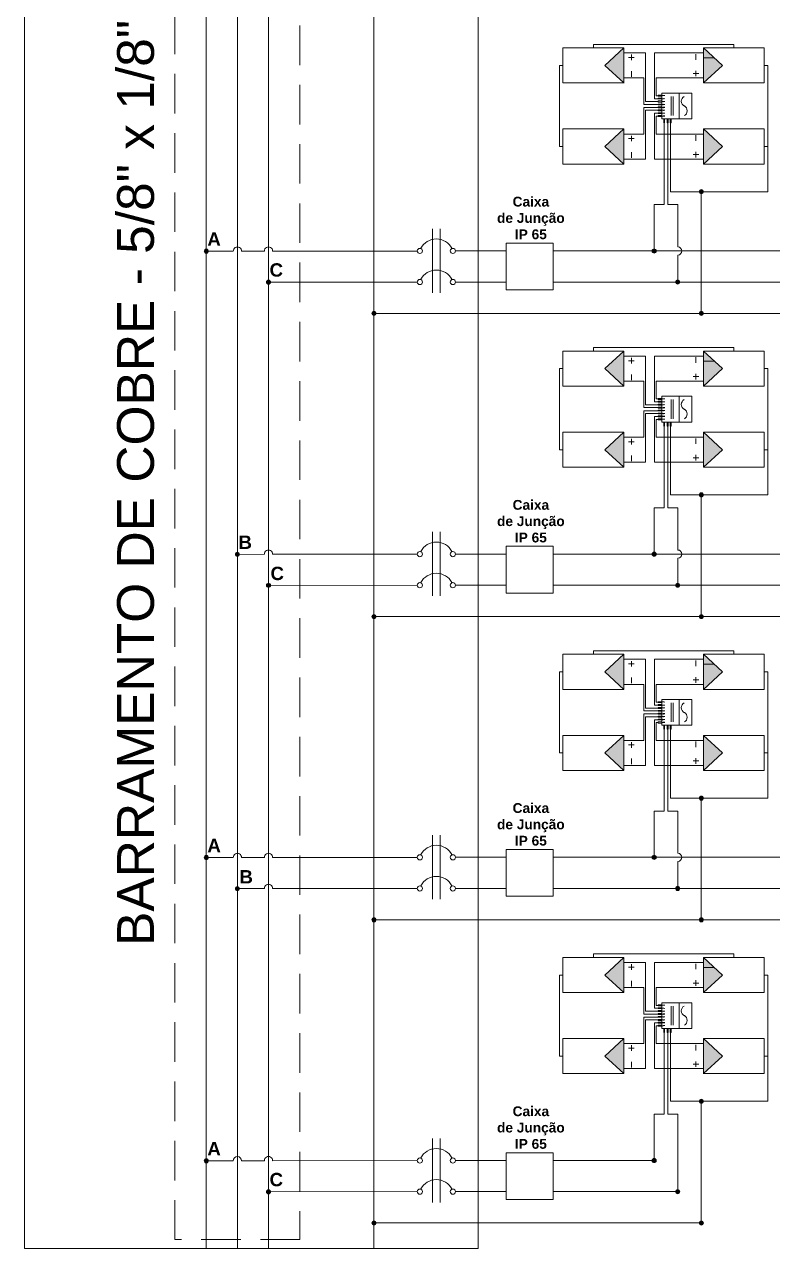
# Model space of a CAD drawing. Header units: millimetres. Extents: x 3949 to 5857, y -2081 to -943.
# Drawn here: x 5477.1 to 5513.1, y -1992.4 to -1933.4 of the extents above; entities that cross this region are included whole.
import ezdxf

# ---------------------------------------------------------------- set-up
doc = ezdxf.new("R2010")
doc.units = ezdxf.units.MM
doc.linetypes.add('DASHED2', pattern=[9.525, 6.35, -3.175])
doc.layers.add('DESENHO', color=7, linetype='Continuous', lineweight=0)
doc.styles.add('Annotative', font='arial.ttf')
doc.styles.add('PDF Arial', font='arial.ttf')
doc.styles.get("Standard").update_dxf_attribs({"font": 'arial.ttf'})

msp = doc.modelspace()

# ---------------------------------------------------------------- hatches: boundary and pattern name
at = {"layer": 'DESENHO', "lineweight": 0}
h = msp.add_hatch(color=7, dxfattribs=at)
h.dxf.hatch_style = 1
h.paths.add_polyline_path([(5505.057, -1935.408), (5505.972, -1936.253), (5505.972, -1934.563)])
h = msp.add_hatch(dxfattribs=at)
h.set_pattern_fill('ANGLE', scale=1.5, angle=180)
h.set_pattern_definition([(180, (10158.257, 872.922), (-4e-15, -10.4775), [7.62, -2.8575]), (270, (10158.257, 872.922), (10.4775, -4e-15), [7.62, -2.8575])])
h.paths.add_polyline_path([(5509.815, -1934.563), (5509.815, -1936.253), (5510.73, -1935.408)])
h = msp.add_hatch(color=7, dxfattribs=at)
h.dxf.hatch_style = 1
h.paths.add_polyline_path([(5510.73, -1935.408), (5509.815, -1934.563), (5509.815, -1936.253)])
h = msp.add_hatch(color=7, dxfattribs=at)
h.dxf.hatch_style = 1
h.paths.add_polyline_path([(5505.057, -1939.317), (5505.972, -1938.472), (5505.972, -1940.162)])
h = msp.add_hatch(color=7, dxfattribs=at)
h.dxf.hatch_style = 1
h.paths.add_polyline_path([(5510.73, -1939.317), (5509.815, -1940.162), (5509.815, -1938.472)])
h = msp.add_hatch(color=3, dxfattribs=at)
h.dxf.hatch_style = 1
h.paths.add_polyline_path([(5509.711, -1941.595, 1), (5509.711, -1941.396, 1)])
h = msp.add_hatch(color=256, dxfattribs=at)
h.dxf.hatch_style = 1
h.paths.add_polyline_path([(5485.939, -1944.362, 1), (5485.74, -1944.362, 1)])
h = msp.add_hatch(color=256, dxfattribs=at)
h.dxf.hatch_style = 1
h.paths.add_polyline_path([(5507.536, -1944.351, 1), (5507.337, -1944.351, 1)])
h = msp.add_hatch(color=256, dxfattribs=at)
h.dxf.hatch_style = 1
h.paths.add_polyline_path([(5488.938, -1945.858, 1), (5488.739, -1945.858, 1)])
h = msp.add_hatch(color=256, dxfattribs=at)
h.dxf.hatch_style = 1
h.paths.add_polyline_path([(5508.673, -1945.851, 1), (5508.474, -1945.851, 1)])
h = msp.add_hatch(color=3, dxfattribs=at)
h.dxf.hatch_style = 1
h.paths.add_polyline_path([(5494.021, -1947.361, 1), (5493.822, -1947.361, 1)])
h = msp.add_hatch(color=3, dxfattribs=at)
h.dxf.hatch_style = 1
h.paths.add_polyline_path([(5509.81, -1947.361, 1), (5509.611, -1947.361, 1)])
h = msp.add_hatch(color=7, dxfattribs=at)
h.dxf.hatch_style = 1
h.paths.add_polyline_path([(5505.057, -1950.025), (5505.972, -1950.87), (5505.972, -1949.181)])
h = msp.add_hatch(dxfattribs=at)
h.set_pattern_fill('ANGLE', scale=1.5, angle=180)
h.set_pattern_definition([(180, (10158.257, 858.305), (-4e-15, -10.4775), [7.62, -2.8575]), (270, (10158.257, 858.305), (10.4775, -4e-15), [7.62, -2.8575])])
h.paths.add_polyline_path([(5509.815, -1949.181), (5509.815, -1950.87), (5510.73, -1950.025)])
h = msp.add_hatch(color=7, dxfattribs=at)
h.dxf.hatch_style = 1
h.paths.add_polyline_path([(5510.73, -1950.025), (5509.815, -1949.181), (5509.815, -1950.87)])
h = msp.add_hatch(color=7, dxfattribs=at)
h.dxf.hatch_style = 1
h.paths.add_polyline_path([(5505.057, -1953.934), (5505.972, -1953.09), (5505.972, -1954.779)])
h = msp.add_hatch(color=7, dxfattribs=at)
h.dxf.hatch_style = 1
h.paths.add_polyline_path([(5510.73, -1953.934), (5509.815, -1954.779), (5509.815, -1953.09)])
h = msp.add_hatch(color=3, dxfattribs=at)
h.dxf.hatch_style = 1
h.paths.add_polyline_path([(5509.711, -1956.212, 1), (5509.711, -1956.013, 1)])
h = msp.add_hatch(color=256, dxfattribs=at)
h.dxf.hatch_style = 1
h.paths.add_polyline_path([(5487.438, -1958.979, 1), (5487.24, -1958.979, 1)])
h = msp.add_hatch(color=256, dxfattribs=at)
h.dxf.hatch_style = 1
h.paths.add_polyline_path([(5507.536, -1958.968, 1), (5507.337, -1958.968, 1)])
h = msp.add_hatch(color=256, dxfattribs=at)
h.dxf.hatch_style = 1
h.paths.add_polyline_path([(5488.938, -1960.476, 1), (5488.739, -1960.476, 1)])
h = msp.add_hatch(color=256, dxfattribs=at)
h.dxf.hatch_style = 1
h.paths.add_polyline_path([(5508.673, -1960.468, 1), (5508.474, -1960.468, 1)])
h = msp.add_hatch(color=3, dxfattribs=at)
h.dxf.hatch_style = 1
h.paths.add_polyline_path([(5494.021, -1961.979, 1), (5493.822, -1961.979, 1)])
h = msp.add_hatch(color=3, dxfattribs=at)
h.dxf.hatch_style = 1
h.paths.add_polyline_path([(5509.81, -1961.979, 1), (5509.611, -1961.979, 1)])
h = msp.add_hatch(color=7, dxfattribs=at)
h.dxf.hatch_style = 1
h.paths.add_polyline_path([(5505.057, -1964.643), (5505.972, -1965.487), (5505.972, -1963.798)])
h = msp.add_hatch(dxfattribs=at)
h.set_pattern_fill('ANGLE', scale=1.5, angle=180)
h.set_pattern_definition([(180, (10158.257, 843.688), (-4e-15, -10.4775), [7.62, -2.8575]), (270, (10158.257, 843.688), (10.4775, -4e-15), [7.62, -2.8575])])
h.paths.add_polyline_path([(5509.815, -1963.798), (5509.815, -1965.487), (5510.73, -1964.643)])
h = msp.add_hatch(color=7, dxfattribs=at)
h.dxf.hatch_style = 1
h.paths.add_polyline_path([(5510.73, -1964.643), (5509.815, -1963.798), (5509.815, -1965.487)])
h = msp.add_hatch(color=7, dxfattribs=at)
h.dxf.hatch_style = 1
h.paths.add_polyline_path([(5505.057, -1968.552), (5505.972, -1967.707), (5505.972, -1969.396)])
h = msp.add_hatch(color=7, dxfattribs=at)
h.dxf.hatch_style = 1
h.paths.add_polyline_path([(5510.73, -1968.552), (5509.815, -1969.396), (5509.815, -1967.707)])
h = msp.add_hatch(color=3, dxfattribs=at)
h.dxf.hatch_style = 1
h.paths.add_polyline_path([(5509.711, -1970.829, 1), (5509.711, -1970.63, 1)])
h = msp.add_hatch(color=256, dxfattribs=at)
h.dxf.hatch_style = 1
h.paths.add_polyline_path([(5485.939, -1973.596, 1), (5485.74, -1973.596, 1)])
h = msp.add_hatch(color=256, dxfattribs=at)
h.dxf.hatch_style = 1
h.paths.add_polyline_path([(5507.536, -1973.585, 1), (5507.337, -1973.585, 1)])
h = msp.add_hatch(color=256, dxfattribs=at)
h.dxf.hatch_style = 1
h.paths.add_polyline_path([(5487.438, -1975.093, 1), (5487.24, -1975.093, 1)])
h = msp.add_hatch(color=256, dxfattribs=at)
h.dxf.hatch_style = 1
h.paths.add_polyline_path([(5508.673, -1975.085, 1), (5508.474, -1975.085, 1)])
h = msp.add_hatch(color=3, dxfattribs=at)
h.dxf.hatch_style = 1
h.paths.add_polyline_path([(5494.021, -1976.596, 1), (5493.822, -1976.596, 1)])
h = msp.add_hatch(color=3, dxfattribs=at)
h.dxf.hatch_style = 1
h.paths.add_polyline_path([(5509.81, -1976.596, 1), (5509.611, -1976.596, 1)])
h = msp.add_hatch(color=7, dxfattribs=at)
h.dxf.hatch_style = 1
h.paths.add_polyline_path([(5505.057, -1979.26), (5505.972, -1980.105), (5505.972, -1978.415)])
h = msp.add_hatch(dxfattribs=at)
h.set_pattern_fill('ANGLE', scale=1.5, angle=180)
h.set_pattern_definition([(180, (10158.257, 829.07), (-4e-15, -10.4775), [7.62, -2.8575]), (270, (10158.257, 829.07), (10.4775, -4e-15), [7.62, -2.8575])])
h.paths.add_polyline_path([(5509.815, -1978.415), (5509.815, -1980.105), (5510.73, -1979.26)])
h = msp.add_hatch(color=7, dxfattribs=at)
h.dxf.hatch_style = 1
h.paths.add_polyline_path([(5510.73, -1979.26), (5509.815, -1978.415), (5509.815, -1980.105)])
h = msp.add_hatch(color=7, dxfattribs=at)
h.dxf.hatch_style = 1
h.paths.add_polyline_path([(5505.057, -1983.169), (5505.972, -1982.324), (5505.972, -1984.014)])
h = msp.add_hatch(color=7, dxfattribs=at)
h.dxf.hatch_style = 1
h.paths.add_polyline_path([(5510.73, -1983.169), (5509.815, -1984.014), (5509.815, -1982.324)])
h = msp.add_hatch(color=3, dxfattribs=at)
h.dxf.hatch_style = 1
h.paths.add_polyline_path([(5509.711, -1985.446, 1), (5509.711, -1985.248, 1)])
h = msp.add_hatch(color=256, dxfattribs=at)
h.dxf.hatch_style = 1
h.paths.add_polyline_path([(5485.939, -1988.214, 1), (5485.74, -1988.214, 1)])
h = msp.add_hatch(color=256, dxfattribs=at)
h.dxf.hatch_style = 1
h.paths.add_polyline_path([(5507.536, -1988.203, 1), (5507.337, -1988.203, 1)])
h = msp.add_hatch(color=256, dxfattribs=at)
h.dxf.hatch_style = 1
h.paths.add_polyline_path([(5488.938, -1989.71, 1), (5488.739, -1989.71, 1)])
h = msp.add_hatch(color=256, dxfattribs=at)
h.dxf.hatch_style = 1
h.paths.add_polyline_path([(5508.673, -1989.702, 1), (5508.474, -1989.702, 1)])
h = msp.add_hatch(color=3, dxfattribs=at)
h.dxf.hatch_style = 1
h.paths.add_polyline_path([(5494.021, -1991.213, 1), (5493.822, -1991.213, 1)])
h = msp.add_hatch(color=3, dxfattribs=at)
h.dxf.hatch_style = 1
h.paths.add_polyline_path([(5509.81, -1991.213, 1), (5509.611, -1991.213, 1)])

# ---------------------------------------------------------------- linework, layer by layer
at = {"layer": 'DESENHO', "color": 3, "lineweight": 0}
for p, q in [((5493.922, -1896.026), (5493.922, -1992.444)), ((5511.282, -1934.392), (5504.505, -1934.392)), ((5504.505, -1934.392), (5504.505, -1934.563)), ((5511.282, -1934.563), (5511.282, -1934.392)), ((5503.039, -1935.408), (5502.867, -1935.408)), ((5502.867, -1935.408), (5502.867, -1939.317)), ((5512.92, -1935.408), (5512.748, -1935.408)), ((5512.92, -1939.317), (5512.92, -1935.408)), ((5508.23, -1938.175), (5508.23, -1941.495)), ((5502.867, -1939.317), (5503.039, -1939.317)), ((5512.748, -1939.317), (5512.92, -1939.317)), ((5512.92, -1941.495), (5512.92, -1939.317)), ((5508.23, -1941.495), (5512.92, -1941.495)), ((5509.711, -1941.495), (5509.711, -1947.361)), ((5548.891, -1947.361), (5493.922, -1947.361)), ((5511.282, -1949.009), (5504.505, -1949.009)), ((5504.505, -1949.009), (5504.505, -1949.181)), ((5511.282, -1949.181), (5511.282, -1949.009)), ((5503.039, -1950.025), (5502.867, -1950.025)), ((5502.867, -1950.025), (5502.867, -1953.934)), ((5512.92, -1950.025), (5512.748, -1950.025)), ((5512.92, -1953.934), (5512.92, -1950.025)), ((5508.23, -1952.792), (5508.23, -1956.112)), ((5502.867, -1953.934), (5503.039, -1953.934)), ((5512.748, -1953.934), (5512.92, -1953.934)), ((5512.92, -1956.112), (5512.92, -1953.934)), ((5508.23, -1956.112), (5512.92, -1956.112)), ((5509.711, -1956.112), (5509.711, -1961.979)), ((5529.397, -1961.979), (5493.922, -1961.979)), ((5511.282, -1963.626), (5504.505, -1963.626)), ((5504.505, -1963.626), (5504.505, -1963.798)), ((5511.282, -1963.798), (5511.282, -1963.626)), ((5503.039, -1964.643), (5502.867, -1964.643)), ((5502.867, -1964.643), (5502.867, -1968.552)), ((5512.92, -1964.643), (5512.748, -1964.643)), ((5512.92, -1968.552), (5512.92, -1964.643)), ((5508.23, -1967.409), (5508.23, -1970.73)), ((5502.867, -1968.552), (5503.039, -1968.552)), ((5512.748, -1968.552), (5512.92, -1968.552)), ((5512.92, -1970.73), (5512.92, -1968.552)), ((5508.23, -1970.73), (5512.92, -1970.73)), ((5509.711, -1970.73), (5509.711, -1976.596)), ((5529.397, -1976.596), (5493.922, -1976.596)), ((5511.282, -1978.244), (5504.505, -1978.244)), ((5504.505, -1978.244), (5504.505, -1978.415)), ((5511.282, -1978.415), (5511.282, -1978.244)), ((5503.039, -1979.26), (5502.867, -1979.26)), ((5502.867, -1979.26), (5502.867, -1983.169)), ((5512.92, -1979.26), (5512.748, -1979.26)), ((5512.92, -1983.169), (5512.92, -1979.26)), ((5508.23, -1982.026), (5508.23, -1985.347)), ((5502.867, -1983.169), (5503.039, -1983.169)), ((5512.748, -1983.169), (5512.92, -1983.169)), ((5512.92, -1985.347), (5512.92, -1983.169)), ((5508.23, -1985.347), (5512.92, -1985.347)), ((5509.711, -1985.347), (5509.711, -1991.213)), ((5509.81, -1991.213), (5493.922, -1991.213))]:
    msp.add_line(p, q, dxfattribs=at)
at = {"layer": 'DESENHO', "color": 30, "true_color": 0xf26722}
for p, q in [((5485.839, -1907.166), (5485.839, -1992.444)), ((5487.339, -1907.166), (5487.339, -1992.444)), ((5488.839, -1907.166), (5488.839, -1992.444))]:
    msp.add_line(p, q, dxfattribs=at)
at = {"layer": 'DESENHO', "lineweight": 0}
for p, q in [((5505.972, -1934.805), (5507.027, -1934.805)), ((5507.027, -1934.805), (5507.027, -1937.153)), ((5507.447, -1937.011), (5507.447, -1934.805)), ((5507.447, -1934.805), (5509.815, -1934.805)), ((5506.933, -1936.011), (5505.972, -1936.011)), ((5506.933, -1937.288), (5506.933, -1936.011)), ((5509.815, -1936.011), (5507.542, -1936.011)), ((5507.542, -1936.011), (5507.542, -1936.869)), ((5507.623, -1937.288), (5506.933, -1937.288)), ((5507.027, -1937.153), (5507.623, -1937.153)), ((5507.623, -1937.011), (5507.447, -1937.011)), ((5507.542, -1936.869), (5507.623, -1936.869)), ((5507.623, -1937.437), (5506.933, -1937.437)), ((5506.933, -1937.437), (5506.933, -1938.714)), ((5507.027, -1937.572), (5507.623, -1937.572)), ((5507.027, -1939.92), (5507.027, -1937.572)), ((5507.623, -1937.714), (5507.447, -1937.714)), ((5507.447, -1937.714), (5507.447, -1939.92)), ((5507.542, -1938.714), (5507.542, -1937.856)), ((5507.542, -1937.856), (5507.623, -1937.856)), ((5507.921, -1938.175), (5507.921, -1942.117)), ((5508.09, -1938.175), (5508.09, -1942.117)), ((5506.933, -1938.714), (5505.972, -1938.714)), ((5509.815, -1938.714), (5507.542, -1938.714)), ((5505.972, -1939.92), (5507.027, -1939.92)), ((5507.447, -1939.92), (5509.815, -1939.92)), ((5507.921, -1942.117), (5507.437, -1942.117)), ((5507.437, -1942.117), (5507.437, -1944.351)), ((5508.574, -1942.117), (5508.09, -1942.117)), ((5508.574, -1942.117), (5508.574, -1944.152)), ((5485.839, -1944.362), (5487.14, -1944.36)), ((5487.538, -1944.364), (5488.64, -1944.359)), ((5489.037, -1944.358), (5496.013, -1944.354)), ((5497.854, -1944.351), (5500.308, -1944.351)), ((5502.563, -1944.351), (5546.617, -1944.351)), ((5507.437, -1944.251), (5507.437, -1944.351)), ((5508.574, -1944.549), (5508.574, -1945.751)), ((5488.839, -1945.858), (5496.013, -1945.851)), ((5497.854, -1945.851), (5500.308, -1945.851)), ((5502.563, -1945.851), (5547.754, -1945.851)), ((5505.972, -1949.422), (5507.027, -1949.422)), ((5507.027, -1949.422), (5507.027, -1951.77)), ((5507.447, -1951.628), (5507.447, -1949.422)), ((5507.447, -1949.422), (5509.815, -1949.422)), ((5506.933, -1950.629), (5505.972, -1950.629)), ((5506.933, -1951.905), (5506.933, -1950.629)), ((5509.815, -1950.629), (5507.542, -1950.629)), ((5507.542, -1950.629), (5507.542, -1951.486)), ((5507.542, -1951.486), (5507.623, -1951.486)), ((5507.623, -1951.905), (5506.933, -1951.905)), ((5507.623, -1952.054), (5506.933, -1952.054)), ((5506.933, -1952.054), (5506.933, -1953.331)), ((5507.027, -1951.77), (5507.623, -1951.77)), ((5507.623, -1951.628), (5507.447, -1951.628)), ((5507.027, -1952.19), (5507.623, -1952.19)), ((5507.027, -1954.538), (5507.027, -1952.19)), ((5507.623, -1952.332), (5507.447, -1952.332)), ((5507.447, -1952.332), (5507.447, -1954.538)), ((5507.542, -1953.331), (5507.542, -1952.474)), ((5507.542, -1952.474), (5507.623, -1952.474)), ((5507.921, -1952.792), (5507.921, -1956.734)), ((5508.09, -1952.792), (5508.09, -1956.734)), ((5506.933, -1953.331), (5505.972, -1953.331)), ((5509.815, -1953.331), (5507.542, -1953.331)), ((5505.972, -1954.538), (5507.027, -1954.538)), ((5507.447, -1954.538), (5509.815, -1954.538)), ((5507.921, -1956.734), (5507.437, -1956.734)), ((5507.437, -1956.734), (5507.437, -1958.968)), ((5508.574, -1956.734), (5508.09, -1956.734)), ((5508.574, -1956.734), (5508.574, -1958.769)), ((5487.339, -1958.979), (5488.64, -1958.976)), ((5489.037, -1958.975), (5496.013, -1958.971)), ((5497.854, -1958.968), (5500.308, -1958.968)), ((5502.563, -1958.968), (5527.123, -1958.968)), ((5507.437, -1958.869), (5507.437, -1958.968)), ((5508.574, -1959.167), (5508.574, -1960.368)), ((5488.839, -1960.476), (5496.013, -1960.468)), ((5497.854, -1960.468), (5500.308, -1960.468)), ((5502.563, -1960.468), (5528.26, -1960.468)), ((5505.972, -1964.039), (5507.027, -1964.039)), ((5507.027, -1964.039), (5507.027, -1966.387)), ((5507.447, -1966.245), (5507.447, -1964.039)), ((5507.447, -1964.039), (5509.815, -1964.039)), ((5506.933, -1965.246), (5505.972, -1965.246)), ((5506.933, -1966.523), (5506.933, -1965.246)), ((5509.815, -1965.246), (5507.542, -1965.246)), ((5507.542, -1965.246), (5507.542, -1966.103)), ((5507.542, -1966.103), (5507.623, -1966.103)), ((5507.623, -1966.523), (5506.933, -1966.523)), ((5507.623, -1966.672), (5506.933, -1966.672)), ((5506.933, -1966.672), (5506.933, -1967.948)), ((5507.027, -1966.387), (5507.623, -1966.387)), ((5507.027, -1966.807), (5507.623, -1966.807)), ((5507.027, -1969.155), (5507.027, -1966.807)), ((5507.623, -1966.245), (5507.447, -1966.245)), ((5507.623, -1966.949), (5507.447, -1966.949)), ((5507.447, -1966.949), (5507.447, -1969.155)), ((5507.542, -1967.948), (5507.542, -1967.091)), ((5507.542, -1967.091), (5507.623, -1967.091)), ((5507.921, -1967.409), (5507.921, -1971.352)), ((5508.09, -1967.409), (5508.09, -1971.352)), ((5506.933, -1967.948), (5505.972, -1967.948)), ((5509.815, -1967.948), (5507.542, -1967.948)), ((5505.972, -1969.155), (5507.027, -1969.155)), ((5507.447, -1969.155), (5509.815, -1969.155)), ((5507.921, -1971.352), (5507.437, -1971.352)), ((5507.437, -1971.352), (5507.437, -1973.585)), ((5508.574, -1971.352), (5508.09, -1971.352)), ((5508.574, -1971.352), (5508.574, -1973.387)), ((5485.839, -1973.596), (5487.14, -1973.595)), ((5487.537, -1973.594), (5488.64, -1973.593)), ((5489.037, -1973.592), (5496.013, -1973.589)), ((5497.854, -1973.585), (5500.308, -1973.585)), ((5502.563, -1973.585), (5527.123, -1973.585)), ((5507.437, -1973.486), (5507.437, -1973.585)), ((5508.574, -1973.784), (5508.574, -1974.986)), ((5487.339, -1975.093), (5488.64, -1975.091)), ((5489.037, -1975.09), (5496.013, -1975.085)), ((5497.854, -1975.085), (5500.308, -1975.085)), ((5502.563, -1975.085), (5528.26, -1975.085)), ((5505.972, -1978.657), (5507.027, -1978.657)), ((5507.027, -1978.657), (5507.027, -1981.005)), ((5507.447, -1980.863), (5507.447, -1978.657)), ((5507.447, -1978.657), (5509.815, -1978.657)), ((5506.933, -1979.863), (5505.972, -1979.863)), ((5506.933, -1981.14), (5506.933, -1979.863)), ((5509.815, -1979.863), (5507.542, -1979.863)), ((5507.542, -1979.863), (5507.542, -1980.721)), ((5507.623, -1980.863), (5507.447, -1980.863)), ((5507.542, -1980.721), (5507.623, -1980.721)), ((5507.623, -1981.14), (5506.933, -1981.14)), ((5507.623, -1981.289), (5506.933, -1981.289)), ((5506.933, -1981.289), (5506.933, -1982.566)), ((5507.027, -1981.005), (5507.623, -1981.005)), ((5507.027, -1981.424), (5507.623, -1981.424)), ((5507.027, -1983.772), (5507.027, -1981.424)), ((5507.623, -1981.566), (5507.447, -1981.566)), ((5507.447, -1981.566), (5507.447, -1983.772)), ((5507.542, -1982.566), (5507.542, -1981.708)), ((5507.542, -1981.708), (5507.623, -1981.708)), ((5507.921, -1982.026), (5507.921, -1985.969)), ((5508.09, -1982.026), (5508.09, -1985.969)), ((5506.933, -1982.566), (5505.972, -1982.566)), ((5509.815, -1982.566), (5507.542, -1982.566)), ((5505.972, -1983.772), (5507.027, -1983.772)), ((5507.447, -1983.772), (5509.815, -1983.772)), ((5507.921, -1985.969), (5507.437, -1985.969)), ((5507.437, -1985.969), (5507.437, -1988.203)), ((5508.574, -1985.969), (5508.09, -1985.969)), ((5508.574, -1985.969), (5508.574, -1989.603)), ((5485.839, -1988.214), (5487.14, -1988.212)), ((5487.537, -1988.212), (5488.64, -1988.21)), ((5489.037, -1988.209), (5496.013, -1988.206)), ((5497.854, -1988.203), (5500.308, -1988.203)), ((5502.563, -1988.203), (5507.536, -1988.203)), ((5507.437, -1988.103), (5507.437, -1988.203)), ((5488.839, -1989.71), (5496.013, -1989.702)), ((5497.854, -1989.702), (5500.308, -1989.702)), ((5502.563, -1989.702), (5508.673, -1989.702))]:
    msp.add_line(p, q, dxfattribs=at)
at = {"layer": 'DESENHO', "color": 7, "lineweight": 0}
for p, q in [((5509.815, -1935.387), (5509.815, -1934.561)), ((5505.972, -1935.429), (5505.972, -1936.255)), ((5505.972, -1939.296), (5505.972, -1938.47)), ((5509.815, -1939.338), (5509.815, -1940.164)), ((5509.815, -1950.004), (5509.815, -1949.179)), ((5505.972, -1950.047), (5505.972, -1950.872)), ((5505.972, -1953.913), (5505.972, -1953.087)), ((5509.815, -1953.956), (5509.815, -1954.781)), ((5509.815, -1964.621), (5509.815, -1963.796)), ((5505.972, -1964.664), (5505.972, -1965.49)), ((5505.972, -1968.53), (5505.972, -1967.705)), ((5509.815, -1968.573), (5509.815, -1969.398)), ((5509.815, -1979.239), (5509.815, -1978.413)), ((5505.972, -1979.281), (5505.972, -1980.107)), ((5505.972, -1983.147), (5505.972, -1982.322)), ((5509.815, -1983.19), (5509.815, -1984.016))]:
    msp.add_line(p, q, dxfattribs=at)
at = {"layer": 'DESENHO', "lineweight": 0}
for points in [[(5498.957, -1992.444), (5477.069, -1992.444), (5477.069, -1904.554), (5498.957, -1904.554)], [(5503.039, -1934.563), (5505.972, -1934.563), (5505.972, -1936.253), (5503.039, -1936.253)], [(5512.748, -1936.253), (5509.815, -1936.253), (5509.815, -1934.563), (5512.748, -1934.563)], [(5503.039, -1940.162), (5505.972, -1940.162), (5505.972, -1938.472), (5503.039, -1938.472)], [(5512.748, -1938.472), (5509.815, -1938.472), (5509.815, -1940.162), (5512.748, -1940.162)], [(5500.308, -1943.973), (5502.563, -1943.973), (5502.563, -1946.228), (5500.308, -1946.228)], [(5503.039, -1949.181), (5505.972, -1949.181), (5505.972, -1950.87), (5503.039, -1950.87)], [(5512.748, -1950.87), (5509.815, -1950.87), (5509.815, -1949.181), (5512.748, -1949.181)], [(5503.039, -1954.779), (5505.972, -1954.779), (5505.972, -1953.09), (5503.039, -1953.09)], [(5512.748, -1953.09), (5509.815, -1953.09), (5509.815, -1954.779), (5512.748, -1954.779)], [(5500.308, -1958.591), (5502.563, -1958.591), (5502.563, -1960.845), (5500.308, -1960.845)], [(5503.039, -1963.798), (5505.972, -1963.798), (5505.972, -1965.487), (5503.039, -1965.487)], [(5512.748, -1965.487), (5509.815, -1965.487), (5509.815, -1963.798), (5512.748, -1963.798)], [(5503.039, -1969.396), (5505.972, -1969.396), (5505.972, -1967.707), (5503.039, -1967.707)], [(5512.748, -1967.707), (5509.815, -1967.707), (5509.815, -1969.396), (5512.748, -1969.396)], [(5500.308, -1973.208), (5502.563, -1973.208), (5502.563, -1975.463), (5500.308, -1975.463)], [(5503.039, -1978.415), (5505.972, -1978.415), (5505.972, -1980.105), (5503.039, -1980.105)], [(5512.748, -1980.105), (5509.815, -1980.105), (5509.815, -1978.415), (5512.748, -1978.415)], [(5503.039, -1984.014), (5505.972, -1984.014), (5505.972, -1982.324), (5503.039, -1982.324)], [(5512.748, -1982.324), (5509.815, -1982.324), (5509.815, -1984.014), (5512.748, -1984.014)], [(5500.308, -1987.825), (5502.563, -1987.825), (5502.563, -1990.08), (5500.308, -1990.08)]]:
    msp.add_lwpolyline(points, close=True, dxfattribs=at)
at = {"layer": 'DESENHO', "color": 30, "linetype": 'DASHED2', "ltscale": 0.3, "true_color": 0xf26722}
msp.add_lwpolyline([(5484.322, -1907.768), (5490.356, -1907.768), (5490.356, -1992.015), (5484.322, -1992.015)], close=True, dxfattribs=at)
at = {"layer": 'DESENHO', "color": 18, "lineweight": 0, "true_color": 0x000000}
for points in [[(5505.972, -1934.563), (5505.057, -1935.408), (5505.972, -1936.253)], [(5509.815, -1936.253), (5510.73, -1935.408), (5509.815, -1934.563)], [(5505.972, -1940.162), (5505.057, -1939.317), (5505.972, -1938.472)], [(5509.815, -1938.472), (5510.73, -1939.317), (5509.815, -1940.162)], [(5505.972, -1949.181), (5505.057, -1950.025), (5505.972, -1950.87)], [(5509.815, -1950.87), (5510.73, -1950.025), (5509.815, -1949.181)], [(5505.972, -1954.779), (5505.057, -1953.934), (5505.972, -1953.09)], [(5509.815, -1953.09), (5510.73, -1953.934), (5509.815, -1954.779)], [(5505.972, -1963.798), (5505.057, -1964.643), (5505.972, -1965.487)], [(5509.815, -1965.487), (5510.73, -1964.643), (5509.815, -1963.798)], [(5505.972, -1969.396), (5505.057, -1968.552), (5505.972, -1967.707)], [(5509.815, -1967.707), (5510.73, -1968.552), (5509.815, -1969.396)], [(5505.972, -1978.415), (5505.057, -1979.26), (5505.972, -1980.105)], [(5509.815, -1980.105), (5510.73, -1979.26), (5509.815, -1978.415)], [(5505.972, -1984.014), (5505.057, -1983.169), (5505.972, -1982.324)], [(5509.815, -1982.324), (5510.73, -1983.169), (5509.815, -1984.014)]]:
    msp.add_lwpolyline(points, dxfattribs=at)
at = {"layer": 'DESENHO', "color": 7, "lineweight": 0}
for points in [[(5506.337, -1934.888), (5506.337, -1935.159)], [(5509.45, -1935.132), (5509.45, -1934.861)], [(5506.472, -1935.024), (5506.202, -1935.024)], [(5506.337, -1935.687), (5506.337, -1935.957)], [(5509.314, -1935.795), (5509.585, -1935.795)], [(5509.45, -1935.93), (5509.45, -1935.66)], [(5507.88, -1936.875), (5507.88, -1936.848), (5507.893, -1936.862), (5507.866, -1936.862), (5507.839, -1936.862)], [(5507.88, -1937.024), (5507.88, -1936.997), (5507.893, -1937.011), (5507.866, -1937.011), (5507.839, -1937.011)], [(5507.866, -1937.146), (5507.839, -1937.146)], [(5507.866, -1937.295), (5507.839, -1937.295)], [(5507.853, -1936.848), (5507.853, -1936.875)], [(5507.853, -1937.132), (5507.853, -1937.16)], [(5507.893, -1937.132), (5507.88, -1937.132), (5507.88, -1937.146), (5507.866, -1937.146), (5507.88, -1937.16), (5507.893, -1937.16)], [(5507.893, -1937.268), (5507.88, -1937.268), (5507.88, -1937.281), (5507.866, -1937.295), (5507.88, -1937.308), (5507.893, -1937.308), (5507.893, -1937.295)], [(5507.92, -1936.875), (5507.92, -1936.848), (5507.907, -1936.875), (5507.907, -1936.848)], [(5507.92, -1937.024), (5507.92, -1936.997), (5507.907, -1937.024), (5507.907, -1936.997)], [(5507.92, -1937.16), (5507.92, -1937.132), (5507.907, -1937.16), (5507.907, -1937.132)], [(5507.92, -1937.308), (5507.92, -1937.268), (5507.907, -1937.308), (5507.907, -1937.268)], [(5507.934, -1936.848), (5507.934, -1936.875)], [(5507.934, -1936.997), (5507.934, -1937.024)], [(5507.934, -1937.132), (5507.934, -1937.16)], [(5507.934, -1937.268), (5507.934, -1937.308)], [(5508.259, -1936.902), (5508.259, -1937.823)], [(5508.354, -1936.902), (5508.354, -1937.823)], [(5508.651, -1937.985), (5508.651, -1936.74)], [(5507.866, -1937.43), (5507.839, -1937.43)], [(5507.866, -1937.566), (5507.839, -1937.566)], [(5507.866, -1937.714), (5507.839, -1937.714)], [(5507.866, -1937.85), (5507.839, -1937.85)], [(5507.853, -1937.417), (5507.853, -1937.444)], [(5507.853, -1937.687), (5507.853, -1937.728)], [(5507.893, -1937.417), (5507.88, -1937.403), (5507.88, -1937.417), (5507.88, -1937.43), (5507.893, -1937.444), (5507.866, -1937.444)], [(5507.893, -1937.552), (5507.88, -1937.552), (5507.88, -1937.566), (5507.893, -1937.579), (5507.866, -1937.579)], [(5507.893, -1937.687), (5507.88, -1937.687), (5507.88, -1937.728)], [(5507.893, -1937.836), (5507.88, -1937.836), (5507.88, -1937.823), (5507.88, -1937.863)], [(5507.92, -1937.444), (5507.92, -1937.403), (5507.907, -1937.444), (5507.907, -1937.403)], [(5507.92, -1937.579), (5507.92, -1937.552), (5507.907, -1937.579), (5507.907, -1937.552)], [(5507.92, -1937.728), (5507.92, -1937.687), (5507.907, -1937.728), (5507.907, -1937.687)], [(5507.92, -1937.863), (5507.92, -1937.823), (5507.907, -1937.863), (5507.907, -1937.823)], [(5507.934, -1937.403), (5507.934, -1937.444)], [(5507.934, -1937.552), (5507.934, -1937.579)], [(5507.934, -1937.687), (5507.934, -1937.728)], [(5507.934, -1937.823), (5507.934, -1937.863)], [(5506.472, -1938.93), (5506.202, -1938.93)], [(5506.337, -1938.795), (5506.337, -1939.066)], [(5509.45, -1939.041), (5509.45, -1938.77)], [(5506.337, -1939.593), (5506.337, -1939.864)], [(5509.45, -1939.839), (5509.45, -1939.568)], [(5496.752, -1943.281), (5496.752, -1946.367)], [(5497.114, -1943.281), (5497.114, -1946.367)], [(5506.472, -1949.641), (5506.202, -1949.641)], [(5506.337, -1949.505), (5506.337, -1949.776)], [(5509.45, -1949.749), (5509.45, -1949.478)], [(5506.337, -1950.304), (5506.337, -1950.575)], [(5509.45, -1950.548), (5509.45, -1950.277)], [(5509.314, -1950.412), (5509.585, -1950.412)], [(5507.88, -1951.493), (5507.88, -1951.466), (5507.893, -1951.479), (5507.866, -1951.479), (5507.839, -1951.479)], [(5507.853, -1951.466), (5507.853, -1951.493)], [(5507.92, -1951.493), (5507.92, -1951.466), (5507.907, -1951.493), (5507.907, -1951.466)], [(5507.934, -1951.466), (5507.934, -1951.493)], [(5508.651, -1952.602), (5508.651, -1951.357)], [(5507.88, -1951.642), (5507.88, -1951.614), (5507.893, -1951.628), (5507.866, -1951.628), (5507.839, -1951.628)], [(5507.866, -1951.763), (5507.839, -1951.763)], [(5507.866, -1951.912), (5507.839, -1951.912)], [(5507.866, -1952.048), (5507.839, -1952.048)], [(5507.853, -1951.75), (5507.853, -1951.777)], [(5507.853, -1952.034), (5507.853, -1952.061)], [(5507.893, -1951.75), (5507.88, -1951.75), (5507.88, -1951.763), (5507.866, -1951.763), (5507.88, -1951.777), (5507.893, -1951.777)], [(5507.893, -1951.885), (5507.88, -1951.885), (5507.88, -1951.899), (5507.866, -1951.912), (5507.88, -1951.926), (5507.893, -1951.926), (5507.893, -1951.912)], [(5507.893, -1952.034), (5507.88, -1952.02), (5507.88, -1952.034), (5507.88, -1952.048), (5507.893, -1952.061), (5507.866, -1952.061)], [(5507.92, -1951.642), (5507.92, -1951.614), (5507.907, -1951.642), (5507.907, -1951.614)], [(5507.92, -1951.777), (5507.92, -1951.75), (5507.907, -1951.777), (5507.907, -1951.75)], [(5507.92, -1951.926), (5507.92, -1951.885), (5507.907, -1951.926), (5507.907, -1951.885)], [(5507.92, -1952.061), (5507.92, -1952.02), (5507.907, -1952.061), (5507.907, -1952.02)], [(5507.934, -1951.614), (5507.934, -1951.642)], [(5507.934, -1951.75), (5507.934, -1951.777)], [(5507.934, -1951.885), (5507.934, -1951.926)], [(5507.934, -1952.02), (5507.934, -1952.061)], [(5508.259, -1951.52), (5508.259, -1952.44)], [(5508.354, -1951.52), (5508.354, -1952.44)], [(5507.866, -1952.183), (5507.839, -1952.183)], [(5507.866, -1952.332), (5507.839, -1952.332)], [(5507.866, -1952.467), (5507.839, -1952.467)], [(5507.853, -1952.305), (5507.853, -1952.345)], [(5507.893, -1952.169), (5507.88, -1952.169), (5507.88, -1952.183), (5507.893, -1952.196), (5507.866, -1952.196)], [(5507.893, -1952.305), (5507.88, -1952.305), (5507.88, -1952.345)], [(5507.893, -1952.453), (5507.88, -1952.453), (5507.88, -1952.44), (5507.88, -1952.481)], [(5507.92, -1952.196), (5507.92, -1952.169), (5507.907, -1952.196), (5507.907, -1952.169)], [(5507.92, -1952.345), (5507.92, -1952.305), (5507.907, -1952.345), (5507.907, -1952.305)], [(5507.92, -1952.481), (5507.92, -1952.44), (5507.907, -1952.481), (5507.907, -1952.44)], [(5507.934, -1952.169), (5507.934, -1952.196)], [(5507.934, -1952.305), (5507.934, -1952.345)], [(5507.934, -1952.44), (5507.934, -1952.481)], [(5506.472, -1953.548), (5506.202, -1953.548)], [(5506.337, -1953.412), (5506.337, -1953.683)], [(5509.45, -1953.658), (5509.45, -1953.387)], [(5506.337, -1954.211), (5506.337, -1954.481)], [(5509.45, -1954.456), (5509.45, -1954.186)], [(5496.752, -1957.898), (5496.752, -1960.985)], [(5497.114, -1957.898), (5497.114, -1960.985)], [(5506.472, -1964.258), (5506.202, -1964.258)], [(5506.337, -1964.123), (5506.337, -1964.393)], [(5509.45, -1964.366), (5509.45, -1964.096)], [(5506.337, -1964.921), (5506.337, -1965.192)], [(5509.314, -1965.029), (5509.585, -1965.029)], [(5509.45, -1965.165), (5509.45, -1964.894)], [(5507.88, -1966.11), (5507.88, -1966.083), (5507.893, -1966.096), (5507.866, -1966.096), (5507.839, -1966.096)], [(5507.88, -1966.259), (5507.88, -1966.232), (5507.893, -1966.245), (5507.866, -1966.245), (5507.839, -1966.245)], [(5507.853, -1966.083), (5507.853, -1966.11)], [(5507.92, -1966.11), (5507.92, -1966.083), (5507.907, -1966.11), (5507.907, -1966.083)], [(5507.92, -1966.259), (5507.92, -1966.232), (5507.907, -1966.259), (5507.907, -1966.232)], [(5507.934, -1966.083), (5507.934, -1966.11)], [(5507.934, -1966.232), (5507.934, -1966.259)], [(5508.259, -1966.137), (5508.259, -1967.057)], [(5508.354, -1966.137), (5508.354, -1967.057)], [(5508.651, -1967.22), (5508.651, -1965.975)], [(5507.866, -1966.381), (5507.839, -1966.381)], [(5507.866, -1966.529), (5507.839, -1966.529)], [(5507.866, -1966.665), (5507.839, -1966.665)], [(5507.866, -1966.8), (5507.839, -1966.8)], [(5507.853, -1966.367), (5507.853, -1966.394)], [(5507.853, -1966.651), (5507.853, -1966.678)], [(5507.893, -1966.367), (5507.88, -1966.367), (5507.88, -1966.381), (5507.866, -1966.381), (5507.88, -1966.394), (5507.893, -1966.394)], [(5507.893, -1966.502), (5507.88, -1966.502), (5507.88, -1966.516), (5507.866, -1966.529), (5507.88, -1966.543), (5507.893, -1966.543), (5507.893, -1966.529)], [(5507.893, -1966.651), (5507.88, -1966.638), (5507.88, -1966.651), (5507.88, -1966.665), (5507.893, -1966.678), (5507.866, -1966.678)], [(5507.893, -1966.787), (5507.88, -1966.787), (5507.88, -1966.8), (5507.893, -1966.814), (5507.866, -1966.814)], [(5507.92, -1966.394), (5507.92, -1966.367), (5507.907, -1966.394), (5507.907, -1966.367)], [(5507.92, -1966.543), (5507.92, -1966.502), (5507.907, -1966.543), (5507.907, -1966.502)], [(5507.92, -1966.678), (5507.92, -1966.638), (5507.907, -1966.678), (5507.907, -1966.638)], [(5507.92, -1966.814), (5507.92, -1966.787), (5507.907, -1966.814), (5507.907, -1966.787)], [(5507.934, -1966.367), (5507.934, -1966.394)], [(5507.934, -1966.502), (5507.934, -1966.543)], [(5507.934, -1966.638), (5507.934, -1966.678)], [(5507.934, -1966.787), (5507.934, -1966.814)], [(5507.866, -1966.949), (5507.839, -1966.949)], [(5507.866, -1967.084), (5507.839, -1967.084)], [(5507.853, -1966.922), (5507.853, -1966.963)], [(5507.893, -1966.922), (5507.88, -1966.922), (5507.88, -1966.963)], [(5507.893, -1967.071), (5507.88, -1967.071), (5507.88, -1967.057), (5507.88, -1967.098)], [(5507.92, -1966.963), (5507.92, -1966.922), (5507.907, -1966.963), (5507.907, -1966.922)], [(5507.92, -1967.098), (5507.92, -1967.057), (5507.907, -1967.098), (5507.907, -1967.057)], [(5507.934, -1966.922), (5507.934, -1966.963)], [(5507.934, -1967.057), (5507.934, -1967.098)], [(5509.45, -1968.275), (5509.45, -1968.005)], [(5506.472, -1968.165), (5506.202, -1968.165)], [(5506.337, -1968.029), (5506.337, -1968.3)], [(5506.337, -1968.828), (5506.337, -1969.099)], [(5509.45, -1969.074), (5509.45, -1968.803)], [(5496.752, -1972.516), (5496.752, -1975.602)], [(5497.114, -1972.516), (5497.114, -1975.602)], [(5506.472, -1978.875), (5506.202, -1978.875)], [(5506.337, -1978.74), (5506.337, -1979.011)], [(5509.45, -1978.984), (5509.45, -1978.713)], [(5506.337, -1979.539), (5506.337, -1979.809)], [(5509.314, -1979.647), (5509.585, -1979.647)], [(5509.45, -1979.782), (5509.45, -1979.511)], [(5507.88, -1980.727), (5507.88, -1980.7), (5507.893, -1980.714), (5507.866, -1980.714), (5507.839, -1980.714)], [(5507.88, -1980.876), (5507.88, -1980.849), (5507.893, -1980.863), (5507.866, -1980.863), (5507.839, -1980.863)], [(5507.853, -1980.7), (5507.853, -1980.727)], [(5507.853, -1980.984), (5507.853, -1981.011)], [(5507.893, -1980.984), (5507.88, -1980.984), (5507.88, -1980.998), (5507.866, -1980.998), (5507.88, -1981.011), (5507.893, -1981.011)], [(5507.92, -1980.727), (5507.92, -1980.7), (5507.907, -1980.727), (5507.907, -1980.7)], [(5507.92, -1980.876), (5507.92, -1980.849), (5507.907, -1980.876), (5507.907, -1980.849)], [(5507.92, -1981.011), (5507.92, -1980.984), (5507.907, -1981.011), (5507.907, -1980.984)], [(5507.934, -1980.7), (5507.934, -1980.727)], [(5507.934, -1980.849), (5507.934, -1980.876)], [(5507.934, -1980.984), (5507.934, -1981.011)], [(5508.259, -1980.754), (5508.259, -1981.675)], [(5508.354, -1980.754), (5508.354, -1981.675)], [(5508.651, -1981.837), (5508.651, -1980.592)], [(5507.866, -1980.998), (5507.839, -1980.998)], [(5507.866, -1981.147), (5507.839, -1981.147)], [(5507.866, -1981.282), (5507.839, -1981.282)], [(5507.866, -1981.417), (5507.839, -1981.417)], [(5507.866, -1981.566), (5507.839, -1981.566)], [(5507.853, -1981.269), (5507.853, -1981.296)], [(5507.853, -1981.539), (5507.853, -1981.58)], [(5507.893, -1981.12), (5507.88, -1981.12), (5507.88, -1981.133), (5507.866, -1981.147), (5507.88, -1981.16), (5507.893, -1981.16), (5507.893, -1981.147)], [(5507.893, -1981.269), (5507.88, -1981.255), (5507.88, -1981.269), (5507.88, -1981.282), (5507.893, -1981.296), (5507.866, -1981.296)], [(5507.893, -1981.404), (5507.88, -1981.404), (5507.88, -1981.417), (5507.893, -1981.431), (5507.866, -1981.431)], [(5507.893, -1981.539), (5507.88, -1981.539), (5507.88, -1981.58)], [(5507.92, -1981.16), (5507.92, -1981.12), (5507.907, -1981.16), (5507.907, -1981.12)], [(5507.92, -1981.296), (5507.92, -1981.255), (5507.907, -1981.296), (5507.907, -1981.255)], [(5507.92, -1981.431), (5507.92, -1981.404), (5507.907, -1981.431), (5507.907, -1981.404)], [(5507.92, -1981.58), (5507.92, -1981.539), (5507.907, -1981.58), (5507.907, -1981.539)], [(5507.934, -1981.12), (5507.934, -1981.16)], [(5507.934, -1981.255), (5507.934, -1981.296)], [(5507.934, -1981.404), (5507.934, -1981.431)], [(5507.934, -1981.539), (5507.934, -1981.58)], [(5507.866, -1981.702), (5507.839, -1981.702)], [(5507.893, -1981.688), (5507.88, -1981.688), (5507.88, -1981.675), (5507.88, -1981.715)], [(5507.92, -1981.715), (5507.92, -1981.675), (5507.907, -1981.715), (5507.907, -1981.675)], [(5507.934, -1981.675), (5507.934, -1981.715)], [(5506.337, -1982.647), (5506.337, -1982.917)], [(5509.45, -1982.892), (5509.45, -1982.622)], [(5506.472, -1982.782), (5506.202, -1982.782)], [(5506.337, -1983.445), (5506.337, -1983.716)], [(5509.45, -1983.691), (5509.45, -1983.42)], [(5496.752, -1987.133), (5496.752, -1990.219)], [(5497.114, -1987.133), (5497.114, -1990.219)]]:
    msp.add_lwpolyline(points, dxfattribs=at)
for points in [[(5507.812, -1936.889), (5507.812, -1936.848), (5507.623, -1936.848), (5507.623, -1936.889)], [(5507.812, -1937.024), (5507.812, -1936.984), (5507.623, -1936.984), (5507.623, -1937.024)], [(5507.812, -1937.173), (5507.812, -1937.119), (5507.623, -1937.119), (5507.623, -1937.173)], [(5507.812, -1937.308), (5507.812, -1937.268), (5507.623, -1937.268), (5507.623, -1937.308)], [(5509.26, -1937.985), (5509.26, -1936.74), (5507.812, -1936.74), (5507.812, -1937.985)], [(5507.812, -1937.444), (5507.812, -1937.403), (5507.623, -1937.403), (5507.623, -1937.444)], [(5507.812, -1937.593), (5507.812, -1937.552), (5507.623, -1937.552), (5507.623, -1937.593)], [(5507.812, -1937.728), (5507.812, -1937.687), (5507.623, -1937.687), (5507.623, -1937.728)], [(5507.812, -1937.877), (5507.812, -1937.823), (5507.623, -1937.823), (5507.623, -1937.877)], [(5507.901, -1938.175), (5507.941, -1938.175), (5507.941, -1937.985), (5507.901, -1937.985)], [(5508.069, -1938.175), (5508.11, -1938.175), (5508.11, -1937.985), (5508.069, -1937.985)], [(5508.21, -1938.175), (5508.25, -1938.175), (5508.25, -1937.985), (5508.21, -1937.985)], [(5507.812, -1951.506), (5507.812, -1951.466), (5507.623, -1951.466), (5507.623, -1951.506)], [(5509.26, -1952.602), (5509.26, -1951.357), (5507.812, -1951.357), (5507.812, -1952.602)], [(5507.812, -1951.642), (5507.812, -1951.601), (5507.623, -1951.601), (5507.623, -1951.642)], [(5507.812, -1951.79), (5507.812, -1951.736), (5507.623, -1951.736), (5507.623, -1951.79)], [(5507.812, -1951.926), (5507.812, -1951.885), (5507.623, -1951.885), (5507.623, -1951.926)], [(5507.812, -1952.061), (5507.812, -1952.02), (5507.623, -1952.02), (5507.623, -1952.061)], [(5507.812, -1952.21), (5507.812, -1952.169), (5507.623, -1952.169), (5507.623, -1952.21)], [(5507.812, -1952.345), (5507.812, -1952.305), (5507.623, -1952.305), (5507.623, -1952.345)], [(5507.812, -1952.494), (5507.812, -1952.44), (5507.623, -1952.44), (5507.623, -1952.494)], [(5507.901, -1952.792), (5507.941, -1952.792), (5507.941, -1952.602), (5507.901, -1952.602)], [(5508.069, -1952.792), (5508.11, -1952.792), (5508.11, -1952.602), (5508.069, -1952.602)], [(5508.21, -1952.792), (5508.25, -1952.792), (5508.25, -1952.602), (5508.21, -1952.602)], [(5507.812, -1966.124), (5507.812, -1966.083), (5507.623, -1966.083), (5507.623, -1966.124)], [(5507.812, -1966.259), (5507.812, -1966.218), (5507.623, -1966.218), (5507.623, -1966.259)], [(5509.26, -1967.22), (5509.26, -1965.975), (5507.812, -1965.975), (5507.812, -1967.22)], [(5507.812, -1966.408), (5507.812, -1966.354), (5507.623, -1966.354), (5507.623, -1966.408)], [(5507.812, -1966.543), (5507.812, -1966.502), (5507.623, -1966.502), (5507.623, -1966.543)], [(5507.812, -1966.678), (5507.812, -1966.638), (5507.623, -1966.638), (5507.623, -1966.678)], [(5507.812, -1966.827), (5507.812, -1966.787), (5507.623, -1966.787), (5507.623, -1966.827)], [(5507.812, -1966.963), (5507.812, -1966.922), (5507.623, -1966.922), (5507.623, -1966.963)], [(5507.812, -1967.111), (5507.812, -1967.057), (5507.623, -1967.057), (5507.623, -1967.111)], [(5507.901, -1967.409), (5507.941, -1967.409), (5507.941, -1967.22), (5507.901, -1967.22)], [(5508.069, -1967.409), (5508.11, -1967.409), (5508.11, -1967.22), (5508.069, -1967.22)], [(5508.21, -1967.409), (5508.25, -1967.409), (5508.25, -1967.22), (5508.21, -1967.22)], [(5507.812, -1980.741), (5507.812, -1980.7), (5507.623, -1980.7), (5507.623, -1980.741)], [(5507.812, -1980.876), (5507.812, -1980.836), (5507.623, -1980.836), (5507.623, -1980.876)], [(5507.812, -1981.025), (5507.812, -1980.971), (5507.623, -1980.971), (5507.623, -1981.025)], [(5509.26, -1981.837), (5509.26, -1980.592), (5507.812, -1980.592), (5507.812, -1981.837)], [(5507.812, -1981.16), (5507.812, -1981.12), (5507.623, -1981.12), (5507.623, -1981.16)], [(5507.812, -1981.296), (5507.812, -1981.255), (5507.623, -1981.255), (5507.623, -1981.296)], [(5507.812, -1981.444), (5507.812, -1981.404), (5507.623, -1981.404), (5507.623, -1981.444)], [(5507.812, -1981.58), (5507.812, -1981.539), (5507.623, -1981.539), (5507.623, -1981.58)], [(5507.812, -1981.729), (5507.812, -1981.675), (5507.623, -1981.675), (5507.623, -1981.729)], [(5507.901, -1982.026), (5507.941, -1982.026), (5507.941, -1981.837), (5507.901, -1981.837)], [(5508.069, -1982.026), (5508.11, -1982.026), (5508.11, -1981.837), (5508.069, -1981.837)], [(5508.21, -1982.026), (5508.25, -1982.026), (5508.25, -1981.837), (5508.21, -1981.837)]]:
    msp.add_lwpolyline(points, close=True, dxfattribs=at)
at = {"layer": 'DESENHO', "lineweight": 0}
for points in [[(5509.314, -1939.704), (5509.585, -1939.704)], [(5509.314, -1954.321), (5509.585, -1954.321)], [(5509.314, -1968.938), (5509.585, -1968.938)], [(5509.314, -1983.556), (5509.585, -1983.556)]]:
    msp.add_lwpolyline(points, dxfattribs=at)
at = {"layer": 'DESENHO', "color": 3, "lineweight": 0}
for centre in [(5509.711, -1941.495), (5493.922, -1947.361), (5509.711, -1947.361), (5509.711, -1956.112), (5493.922, -1961.979), (5509.711, -1961.979), (5509.711, -1970.73), (5493.922, -1976.596), (5509.711, -1976.596), (5509.711, -1985.347), (5493.922, -1991.213), (5509.711, -1991.213)]:
    msp.add_circle(centre, 0.0994, dxfattribs=at)
at = {"layer": 'DESENHO', "lineweight": 0}
for centre in [(5485.839, -1944.362), (5507.437, -1944.351), (5488.839, -1945.858), (5508.574, -1945.851), (5487.339, -1958.979), (5507.437, -1958.968), (5488.839, -1960.476), (5508.574, -1960.468), (5485.839, -1973.596), (5507.437, -1973.585), (5487.339, -1975.093), (5508.574, -1975.085), (5485.839, -1988.214), (5507.437, -1988.203), (5488.839, -1989.71), (5508.574, -1989.702)]:
    msp.add_circle(centre, 0.0994, dxfattribs=at)
at = {"layer": 'DESENHO', "color": 7, "lineweight": 0}
for centre in [(5496.138, -1944.351), (5497.729, -1944.351), (5496.138, -1945.851), (5497.729, -1945.851), (5496.138, -1958.968), (5497.729, -1958.968), (5496.138, -1960.468), (5497.729, -1960.468), (5496.138, -1973.585), (5497.729, -1973.585), (5496.138, -1975.085), (5497.729, -1975.085), (5496.138, -1988.203), (5497.729, -1988.203), (5496.138, -1989.702), (5497.729, -1989.702)]:
    msp.add_circle(centre, 0.125, dxfattribs=at)
for centre in [(5496.933, -1944.623), (5496.933, -1946.123), (5496.933, -1959.241), (5496.933, -1960.741), (5496.933, -1973.858), (5496.933, -1975.358), (5496.933, -1988.475), (5496.933, -1989.975)]:
    msp.add_arc(centre, 0.852, 28.32219, 151.67781, dxfattribs=at)
at = {"layer": 'DESENHO', "lineweight": 0}
for centre, start, end in [((5487.339, -1944.36), 359.00205, 181.28276), ((5488.838, -1944.354), 359.00205, 181.28276), ((5508.574, -1944.351), 270, 90), ((5488.838, -1958.971), 359.00205, 181.28276), ((5508.574, -1958.968), 270, 90), ((5487.339, -1973.595), 0.066, 180.06629), ((5488.838, -1973.589), 359.00205, 181.28276), ((5508.574, -1973.585), 270, 90), ((5488.838, -1975.09), 0.09566, 180.09609), ((5487.339, -1988.214), 0.56535, 179.56693), ((5488.838, -1988.206), 359.00205, 181.28276)]:
    msp.add_arc(centre, 0.199, start, end, dxfattribs=at)
at = {"layer": 'DESENHO', "color": 18, "lineweight": 0, "true_color": 0x000000}
for points in [[(5508.746, -1937.132), (5508.746, -1937.038), (5508.8, -1936.957), (5508.881, -1936.902)], [(5508.895, -1937.376), (5508.8, -1937.322), (5508.746, -1937.241), (5508.746, -1937.132)], [(5508.895, -1937.363), (5508.976, -1937.403), (5509.03, -1937.498), (5509.03, -1937.593)], [(5509.03, -1937.593), (5509.03, -1937.701), (5508.976, -1937.782), (5508.895, -1937.823)], [(5508.746, -1951.75), (5508.746, -1951.655), (5508.8, -1951.574), (5508.881, -1951.52)], [(5508.895, -1951.993), (5508.8, -1951.939), (5508.746, -1951.858), (5508.746, -1951.75)], [(5508.895, -1951.98), (5508.976, -1952.02), (5509.03, -1952.115), (5509.03, -1952.21)], [(5509.03, -1952.21), (5509.03, -1952.318), (5508.976, -1952.399), (5508.895, -1952.44)], [(5508.746, -1966.367), (5508.746, -1966.272), (5508.8, -1966.191), (5508.881, -1966.137)], [(5508.895, -1966.611), (5508.8, -1966.557), (5508.746, -1966.475), (5508.746, -1966.367)], [(5508.895, -1966.597), (5508.976, -1966.638), (5509.03, -1966.732), (5509.03, -1966.827)], [(5509.03, -1966.827), (5509.03, -1966.935), (5508.976, -1967.017), (5508.895, -1967.057)], [(5508.746, -1980.984), (5508.746, -1980.89), (5508.8, -1980.808), (5508.881, -1980.754)], [(5508.895, -1981.228), (5508.8, -1981.174), (5508.746, -1981.093), (5508.746, -1980.984)], [(5508.895, -1981.214), (5508.976, -1981.255), (5509.03, -1981.35), (5509.03, -1981.444)], [(5509.03, -1981.444), (5509.03, -1981.553), (5508.976, -1981.634), (5508.895, -1981.675)]]:
    msp.add_open_spline(points, degree=3, dxfattribs=at)

# ---------------------------------------------------------------- texts
at = {"layer": 'DESENHO', "color": 30, "true_color": 0xf26722, "insert": (5481.537, -1987.949), "char_height": 1.77643, "attachment_point": 1, "rotation": 90}
msp.add_mtext_dynamic_manual_height_columns('\\pxqc;BARRAMENTO DE COBRE - 5/8" x 1/8" - 122A', width=72.82786, gutter_width=8.882, heights=[0], dxfattribs=at)
at = {"layer": 'DESENHO', "color": 7, "lineweight": 0, "char_height": 0.4723, "attachment_point": 1, "style": 'Annotative'}
for insert in [(5499.698, -1941.738), (5499.698, -1956.356), (5499.698, -1970.973), (5499.698, -1985.59)]:
    msp.add_mtext_dynamic_manual_height_columns('\\pxqc;{\\fArial|b1|i0|c0|p34;Caixa\\Pde Junção\\PIP 65}', width=3.58661, gutter_width=0, heights=[2.077], dxfattribs=dict(at, insert=insert))
at = {"layer": 'DESENHO', "lineweight": 0, "char_height": 0.64396, "width": 9.87538, "attachment_point": 9, "style": 'PDF Arial'}
for s, insert in [('{\\fArial|b1|i0|c0|p34;A}', (5486.539, -1944.102)), ('{\\fArial|b1|i0|c0|p34;C}', (5489.538, -1945.599)), ('{\\fArial|b1|i0|c0|p34;B}', (5488.039, -1958.719)), ('{\\fArial|b1|i0|c0|p34;C}', (5489.584, -1960.229)), ('{\\fArial|b1|i0|c0|p34;A}', (5486.539, -1973.337)), ('{\\fArial|b1|i0|c0|p34;B}', (5488.085, -1974.846)), ('{\\fArial|b1|i0|c0|p34;A}', (5486.539, -1987.954)), ('{\\fArial|b1|i0|c0|p34;C}', (5489.538, -1989.451))]:
    msp.add_mtext(s, dxfattribs=dict(at, insert=insert))

doc.saveas('drawing.dxf')
